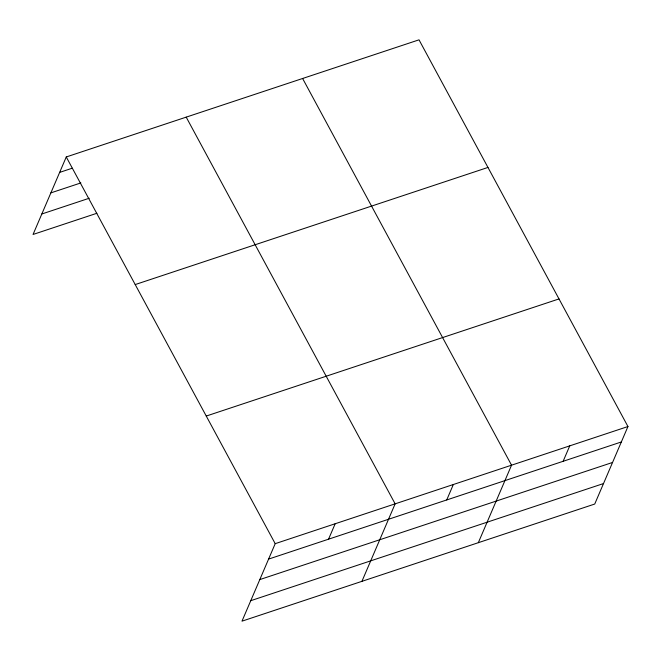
<?xml version="1.0" encoding="UTF-8"?>
<svg xmlns="http://www.w3.org/2000/svg" width="661" height="661" viewBox="0 0 661 661"><rect width="100%" height="100%" fill="white"/><g stroke="black" fill="none" stroke-linecap="round" stroke-linejoin="round"><path stroke-width="0.99" d="M627.95 426.535L275.207 543.664L241.984 621.166L594.735 504.037L627.95 426.535L419.016 39.834L66.265 156.963L33.05 234.465L96.886 213.272M328.558 539.186L335.168 523.752M361.922 581.341L395.138 503.839L186.204 117.137M446.729 499.947L453.339 484.513M478.324 542.689L511.548 465.187L302.606 78.485M563.131 461.295L569.749 445.861M59.655 172.397L72.231 168.216M50.872 192.88L80.857 182.923M41.833 213.982L89.218 198.242M135.216 284.569L487.967 167.44M206.257 416.05L558.999 298.921M268.589 559.099L621.332 441.969M259.814 579.581L612.557 462.452M250.767 600.684L603.51 483.555M66.265 156.963L275.207 543.664"/></g></svg>
